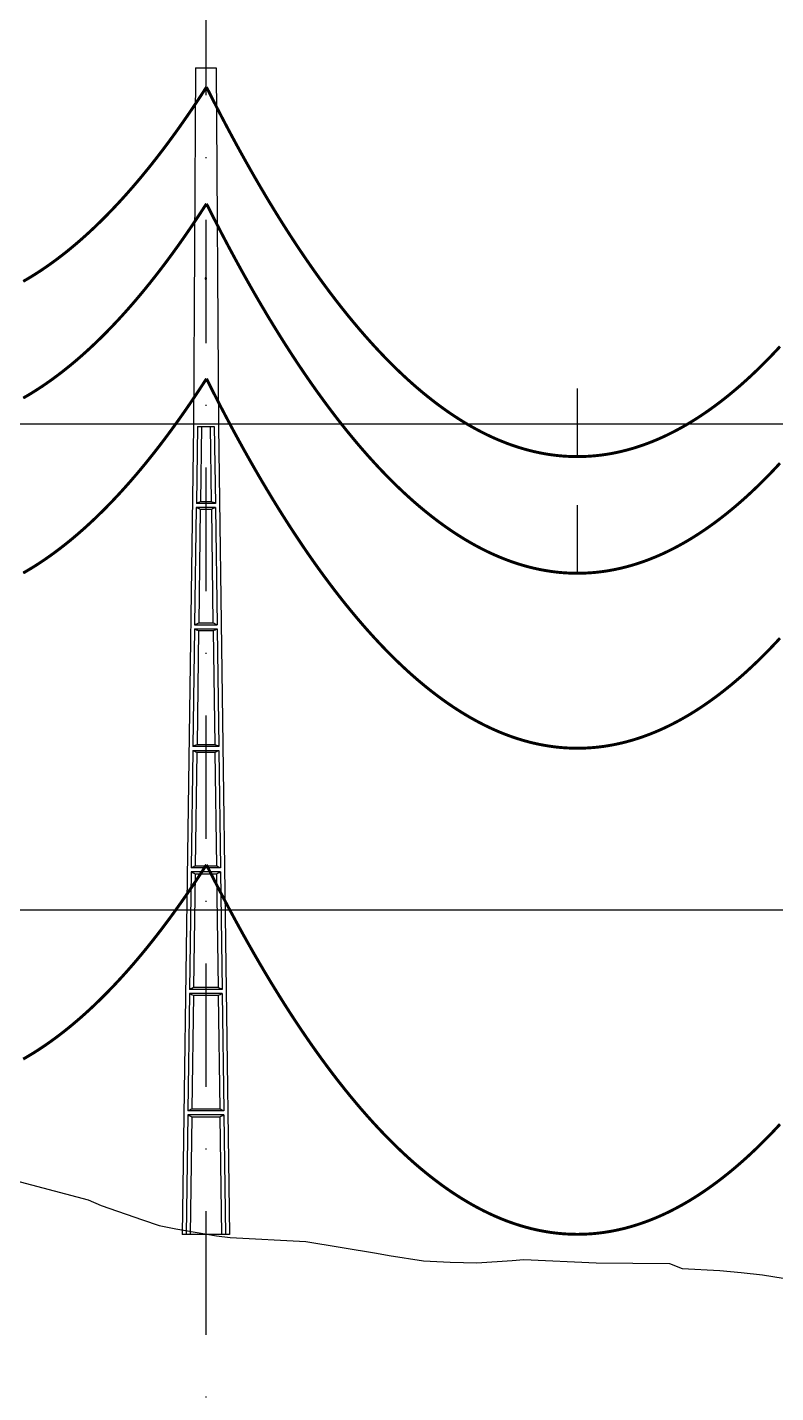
# Model space of a CAD drawing. Header units: metres. Extents: x -121 to 9872, y 3505 to 10721.
# Drawn here: x 6918.5 to 6995.5, y 6277.3 to 6417.8 of the extents above; entities that cross this region are included whole.
import ezdxf

# ---------------------------------------------------------------- set-up
doc = ezdxf.new("R2010")
doc.units = ezdxf.units.M
doc.linetypes.add('DASHDOT', pattern=[25.4, 12.7, -6.35, 0, -6.35])
doc.linetypes.add('DASHED', pattern=[0.75, 0.5, -0.25])
for name, color, linetype in [('C-ROAD-PROF', 2, 'DASHED'), ('CON-EOL- FO', 101, 'Continuous'), ('CON-EOL- PROJEÇÃO', 22, 'Continuous'), ('CON-EOL-CA ARBUTUS', 144, 'Continuous'), ('GRID', 253, 'Continuous'), ('POSTE DT', 7, 'Continuous')]:
    doc.layers.add(name, color=color, linetype=linetype)

# ---------------------------------------------------------------- blocks, each defined once
blk = doc.blocks.new('*U1')
at = {"layer": 'POSTE DT', "extrusion": (0, 1, 0)}
for p, q in [((-3.31, 378.23), (-4.05, 262)), ((-3.31, 378.23), (3.31, 378.23)), ((3.31, 378.23), (4.06, 262)), ((-4.05, 262), (-7.72, 0)), ((-4.05, 262), (-4.05, 262)), ((-2.73, 262), (-3.08, 237.05)), ((-2.73, 262), (2.75, 262)), ((-1.42, 262), (-1.77, 237.57)), ((1.43, 262), (1.77, 237.57)), ((2.75, 262), (3.1, 237.05)), ((4.06, 262), (7.72, 0)), ((-3.1, 235.74), (-3.63, 197.65)), ((3.11, 235.73), (-3.1, 235.74)), ((3.1, 237.05), (-3.08, 237.05)), ((-1.8, 235.21), (-2.32, 198.19)), ((1.8, 235.21), (2.32, 198.19)), ((3.11, 235.73), (3.65, 197.65)), ((-3.65, 196.34), (-4.19, 158.25)), ((-2.35, 195.8), (-2.87, 158.8)), ((2.35, 195.8), (2.87, 158.8)), ((3.66, 196.34), (4.2, 158.25)), ((-4.21, 156.94), (-4.74, 118.85)), ((-2.9, 156.39), (-3.42, 119.41)), ((2.91, 156.39), (3.42, 119.41)), ((4.21, 156.94), (4.75, 118.85)), ((-4.76, 117.54), (-5.29, 79.45)), ((4.77, 117.54), (-4.76, 117.54)), ((4.75, 118.85), (-4.74, 118.85)), ((-3.46, 116.98), (-3.97, 80.02)), ((3.46, 116.98), (3.98, 80.02)), ((4.77, 117.54), (5.3, 79.45)), ((-5.31, 78.14), (-5.85, 40.06)), ((5.32, 78.14), (-5.31, 78.14)), ((5.3, 79.45), (-5.29, 79.45)), ((-4.01, 77.57), (-4.53, 40.63)), ((4.01, 77.57), (4.53, 40.63)), ((5.32, 78.14), (5.85, 40.06)), ((5.85, 40.06), (-5.85, 40.06)), ((-5.86, 38.74), (-6.41, 0)), ((5.87, 38.74), (-5.86, 38.74)), ((-4.56, 38.17), (-5.1, 0)), ((4.56, 38.17), (5.1, 0)), ((5.87, 38.74), (6.41, 0)), ((-6.41, 0), (-7.72, 0)), ((-5.1, 0), (-6.41, 0)), ((5.1, 0), (-5.1, 0)), ((6.41, 0), (5.1, 0)), ((7.72, 0), (6.41, 0))]:
    blk.add_line(p, q, dxfattribs=at)
at = {"layer": 'POSTE DT', "ltscale": 3}
for points in [[(-3.65, 196.34), (3.66, 196.34)], [(-3.63, 197.65), (3.65, 197.65)], [(-4.21, 156.94), (4.21, 156.94)], [(4.2, 158.25), (-4.19, 158.25)]]:
    blk.add_lwpolyline(points, dxfattribs=at)
at = {"layer": 'POSTE DT'}
for points, knots in [([(0.25, 309.94), (0.25, 309.93), (0.25, 309.93), (0.25, 309.92), (0.25, 309.91), (0.25, 309.9), (0.25, 309.89), (0.24, 309.85), (0.22, 309.82), (0.19, 309.77), (0.16, 309.74), (0.11, 309.71), (0.08, 309.7), (0.01, 309.68), (-0.02, 309.68), (-0.08, 309.7), (-0.11, 309.71), (-0.16, 309.74), (-0.18, 309.76), (-0.21, 309.8), (-0.22, 309.82), (-0.24, 309.85), (-0.24, 309.87), (-0.25, 309.89), (-0.25, 309.9), (-0.25, 309.92), (-0.25, 309.92), (-0.25, 309.93), (-0.25, 309.94), (-0.25, 309.95), (-0.25, 309.95), (-0.25, 309.96), (-0.25, 309.97), (-0.24, 310), (-0.23, 310.02), (-0.21, 310.07), (-0.2, 310.09), (-0.15, 310.14), (-0.13, 310.15), (-0.07, 310.18), (-0.03, 310.19), (0.03, 310.19), (0.06, 310.18), (0.12, 310.16), (0.14, 310.14), (0.18, 310.11), (0.2, 310.09), (0.21, 310.06), (0.22, 310.05), (0.23, 310.04), (0.24, 310.01), (0.24, 309.99), (0.25, 309.97), (0.25, 309.96), (0.25, 309.95), (0.25, 309.94), (0.25, 309.94), (0.25, 309.94), (0.25, 309.94)], [-54.728303, -54.728303, -54.728303, -54.728303, -54.309038, -54.309038, -53.647169, -53.647169, -52.532885, -52.532885, -48.86224, -48.86224, -45.282765, -45.282765, -41.52867, -41.52867, -37.867486, -37.867486, -34.454589, -34.454589, -31.301423, -31.301423, -28.48103, -28.48103, -26.961755, -26.961755, -25.7544, -25.7544, -25.136228, -25.136228, -24.64409, -24.64409, -24.094201, -24.094201, -23.191199, -23.191199, -20.494482, -20.494482, -17.342863, -17.342863, -13.645538, -13.645538, -9.835989, -9.835989, -6.296781, -6.296781, -3.005029, -3.005029, 0, 0, 0, 1.527594, 1.527594, 3.697216, 3.697216, 4.489727, 4.489727, 5.01438, 5.01438, 5.095313, 5.095313, 5.095313, 5.095313]), ([(-3.1, 235.74), (-2.88, 235.65), (-2.67, 235.56), (-2.23, 235.39), (-2.02, 235.3), (-1.8, 235.21)], [0.055576, 0.055576, 0.055576, 0.055576, 56.767409, 56.767409, 113.50757, 113.50757, 113.50757, 113.50757]), ([(-1.77, 237.57), (-1.99, 237.49), (-2.21, 237.4), (-2.64, 237.22), (-2.86, 237.14), (-3.08, 237.05)], [0, 0, 0, 0, 56.660495, 56.660495, 113.412826, 113.412826, 113.412826, 113.412826]), ([(-1.8, 235.21), (-1.2, 235.21), (-0.6, 235.21), (0.6, 235.21), (1.2, 235.21), (1.8, 235.21)], [0, 0, 0, 0, 68.567797, 68.567797, 137.136247, 137.136247, 137.136247, 137.136247]), ([(1.77, 237.57), (1.18, 237.57), (0.59, 237.57), (-0.59, 237.57), (-1.18, 237.57), (-1.77, 237.57)], [0, 0, 0, 0, 67.306894, 67.306894, 134.614447, 134.614447, 134.614447, 134.614447]), ([(3.1, 237.05), (2.87, 237.14), (2.65, 237.23), (2.21, 237.4), (1.99, 237.49), (1.77, 237.57)], [0, 0, 0, 0, 56.738948, 56.738948, 113.38731, 113.38731, 113.38731, 113.38731]), ([(1.8, 235.21), (2.02, 235.3), (2.24, 235.38), (2.68, 235.56), (2.89, 235.65), (3.11, 235.73)], [0, 0, 0, 0, 56.845349, 56.845349, 113.599799, 113.599799, 113.599799, 113.599799]), ([(-3.65, 196.34), (-3.43, 196.25), (-3.22, 196.16), (-2.78, 195.98), (-2.57, 195.89), (-2.35, 195.8)], [0.054307, 0.054307, 0.054307, 0.054307, 63.527131, 63.527131, 127.063246, 127.063246, 127.063246, 127.063246]), ([(-2.32, 198.19), (-2.54, 198.1), (-2.76, 198.01), (-3.2, 197.83), (-3.41, 197.74), (-3.63, 197.65)], [0, 0, 0, 0, 63.412073, 63.412073, 126.777421, 126.777421, 126.777421, 126.777421]), ([(-2.35, 195.8), (-1.57, 195.8), (-0.78, 195.8), (0.79, 195.8), (1.57, 195.8), (2.35, 195.8)], [0, 0, 0, 0, 89.585713, 89.585713, 179.17191, 179.17191, 179.17191, 179.17191]), ([(2.32, 198.19), (1.55, 198.19), (0.77, 198.19), (-0.77, 198.19), (-1.55, 198.19), (-2.32, 198.19)], [0, 0, 0, 0, 88.31008, 88.31008, 176.620652, 176.620652, 176.620652, 176.620652]), ([(3.65, 197.65), (3.43, 197.74), (3.2, 197.83), (2.76, 198.01), (2.54, 198.1), (2.32, 198.19)], [0, 0, 0, 0, 63.488119, 63.488119, 126.880939, 126.880939, 126.880939, 126.880939]), ([(2.35, 195.8), (2.57, 195.89), (2.79, 195.98), (3.23, 196.16), (3.45, 196.25), (3.66, 196.34)], [0, 0, 0, 0, 63.60246, 63.60246, 127.109696, 127.109696, 127.109696, 127.109696]), ([(-4.21, 156.94), (-3.99, 156.85), (-3.77, 156.75), (-3.34, 156.57), (-3.12, 156.48), (-2.9, 156.39)], [0.053423, 0.053423, 0.053423, 0.053423, 70.429742, 70.429742, 140.90167, 140.90167, 140.90167, 140.90167]), ([(-2.87, 158.8), (-3.09, 158.71), (-3.31, 158.62), (-3.75, 158.43), (-3.97, 158.34), (-4.19, 158.25)], [0, 0, 0, 0, 70.301707, 70.301707, 140.590947, 140.590947, 140.590947, 140.590947]), ([(-2.9, 156.39), (-1.94, 156.39), (-0.97, 156.39), (0.97, 156.39), (1.94, 156.39), (2.91, 156.39)], [0, 0, 0, 0, 110.60219, 110.60219, 221.20473, 221.20473, 221.20473, 221.20473]), ([(2.87, 158.8), (1.92, 158.8), (0.96, 158.8), (-0.96, 158.8), (-1.91, 158.8), (-2.87, 158.8)], [0, 0, 0, 0, 109.314454, 109.314454, 218.629264, 218.629264, 218.629264, 218.629264]), ([(4.2, 158.25), (3.98, 158.34), (3.76, 158.44), (3.31, 158.62), (3.09, 158.71), (2.87, 158.8)], [0, 0, 0, 0, 70.379198, 70.379198, 140.659718, 140.659718, 140.659718, 140.659718]), ([(2.91, 156.39), (3.12, 156.48), (3.34, 156.57), (3.78, 156.75), (4, 156.85), (4.21, 156.94)], [0, 0, 0, 0, 70.506649, 70.506649, 140.914701, 140.914701, 140.914701, 140.914701]), ([(-4.76, 117.54), (-4.54, 117.45), (-4.32, 117.35), (-3.89, 117.17), (-3.67, 117.07), (-3.46, 116.98)], [0.052784, 0.052784, 0.052784, 0.052784, 77.438432, 77.438432, 154.950301, 154.950301, 154.950301, 154.950301]), ([(-3.42, 119.41), (-3.64, 119.32), (-3.86, 119.23), (-4.3, 119.04), (-4.52, 118.95), (-4.74, 118.85)], [0, 0, 0, 0, 77.299547, 77.299547, 154.618634, 154.618634, 154.618634, 154.618634]), ([(-3.46, 116.98), (-2.3, 116.98), (-1.15, 116.98), (1.15, 116.98), (2.31, 116.98), (3.46, 116.98)], [0, 0, 0, 0, 131.617604, 131.617604, 263.235447, 263.235447, 263.235447, 263.235447]), ([(3.42, 119.41), (2.28, 119.41), (1.14, 119.41), (-1.14, 119.41), (-2.28, 119.41), (-3.42, 119.41)], [0, 0, 0, 0, 130.319901, 130.319901, 260.640046, 260.640046, 260.640046, 260.640046]), ([(4.75, 118.85), (4.53, 118.95), (4.31, 119.04), (3.87, 119.23), (3.64, 119.32), (3.42, 119.41)], [0, 0, 0, 0, 77.381597, 77.381597, 154.66183, 154.66183, 154.66183, 154.66183]), ([(3.46, 116.98), (3.68, 117.07), (3.89, 117.17), (4.33, 117.35), (4.55, 117.45), (4.77, 117.54)], [0, 0, 0, 0, 77.520013, 77.520013, 154.938747, 154.938747, 154.938747, 154.938747]), ([(-3.97, 80.02), (-4.19, 79.93), (-4.41, 79.83), (-4.85, 79.64), (-5.07, 79.55), (-5.29, 79.45)], [0, 0, 0, 0, 84.379671, 84.379671, 168.809376, 168.809376, 168.809376, 168.809376]), ([(3.98, 80.02), (2.65, 80.02), (1.33, 80.02), (-1.32, 80.02), (-2.65, 80.02), (-3.97, 80.02)], [0, 0, 0, 0, 151.326157, 151.326157, 302.652465, 302.652465, 302.652465, 302.652465]), ([(5.3, 79.45), (5.08, 79.55), (4.86, 79.64), (4.42, 79.83), (4.2, 79.93), (3.98, 80.02)], [0, 0, 0, 0, 84.46863, 84.46863, 168.833721, 168.833721, 168.833721, 168.833721]), ([(-5.31, 78.14), (-5.09, 78.05), (-4.88, 77.95), (-4.44, 77.76), (-4.23, 77.67), (-4.01, 77.57)], [0.052308, 0.052308, 0.052308, 0.052308, 84.527725, 84.527725, 169.158824, 169.158824, 169.158824, 169.158824]), ([(-4.01, 77.57), (-2.67, 77.57), (-1.34, 77.57), (1.34, 77.57), (2.67, 77.57), (4.01, 77.57)], [0, 0, 0, 0, 152.632212, 152.632212, 305.264569, 305.264569, 305.264569, 305.264569]), ([(4.01, 77.57), (4.23, 77.67), (4.45, 77.76), (4.88, 77.95), (5.1, 78.05), (5.32, 78.14)], [0, 0, 0, 0, 84.616316, 84.616316, 169.129178, 169.129178, 169.129178, 169.129178]), ([(-4.53, 40.63), (-4.75, 40.53), (-4.97, 40.44), (-5.41, 40.25), (-5.63, 40.15), (-5.85, 40.06)], [0, 0, 0, 0, 91.523648, 91.523648, 183.126775, 183.126775, 183.126775, 183.126775]), ([(4.53, 40.63), (3.02, 40.63), (1.51, 40.63), (-1.51, 40.63), (-3.02, 40.63), (-4.53, 40.63)], [0, 0, 0, 0, 172.33304, 172.33304, 344.666151, 344.666151, 344.666151, 344.666151]), ([(5.85, 40.06), (5.63, 40.15), (5.41, 40.25), (4.97, 40.44), (4.75, 40.53), (4.53, 40.63)], [0, 0, 0, 0, 91.621326, 91.621326, 183.137324, 183.137324, 183.137324, 183.137324]), ([(-5.86, 38.74), (-5.65, 38.65), (-5.43, 38.55), (-5, 38.36), (-4.78, 38.26), (-4.56, 38.17)], [0.026524, 0.026524, 0.026524, 0.026524, 91.679563, 91.679563, 183.466041, 183.466041, 183.466041, 183.466041]), ([(-4.56, 38.17), (-3.04, 38.17), (-1.52, 38.17), (1.52, 38.17), (3.04, 38.17), (4.56, 38.17)], [0, 0, 0, 0, 173.646192, 173.646192, 347.292451, 347.292451, 347.292451, 347.292451]), ([(4.56, 38.17), (4.78, 38.26), (5, 38.36), (5.43, 38.55), (5.65, 38.65), (5.87, 38.74)], [0, 0, 0, 0, 91.776928, 91.776928, 183.448614, 183.448614, 183.448614, 183.448614])]:
    blk.add_open_spline(points, degree=3, knots=knots, dxfattribs=at)

msp = doc.modelspace()

# ---------------------------------------------------------------- linework, layer by layer
at = {"layer": 'C-ROAD-PROF', "color": 0, "linetype": 'Continuous', "lineweight": -3}
msp.add_lwpolyline([(6916.583, 6299.322), (6924.757, 6297.146), (6926.084, 6296.579), (6930.337, 6295.096), (6932.05, 6294.523), (6933.781, 6294.187), (6937.976, 6293.439), (6939.354, 6293.288), (6947.167, 6292.859), (6954.431, 6291.655), (6955.743, 6291.436), (6959.276, 6290.888), (6961.999, 6290.729), (6964.758, 6290.66), (6968.408, 6290.901), (6969.6, 6291.009), (6977.056, 6290.671), (6984.586, 6290.613), (6985.88, 6290.107), (6989.77, 6289.9), (6991.962, 6289.671), (6994.149, 6289.429), (6998.217, 6288.78)], dxfattribs=at)
at = {"layer": 'CON-EOL- FO', "const_width": 0.3}
for points in [[(6918.063, 6361.633), (6918.456, 6361.86), (6918.849, 6362.095), (6919.242, 6362.338), (6919.635, 6362.589), (6920.028, 6362.848), (6920.421, 6363.116), (6920.814, 6363.391), (6921.207, 6363.674), (6921.6, 6363.965), (6921.993, 6364.265), (6922.386, 6364.572), (6922.779, 6364.887), (6923.172, 6365.211), (6923.565, 6365.543), (6923.958, 6365.882), (6924.351, 6366.23), (6924.744, 6366.586), (6925.137, 6366.949), (6925.53, 6367.321), (6925.923, 6367.701), (6926.316, 6368.089), (6926.709, 6368.485), (6927.102, 6368.89), (6927.495, 6369.302), (6927.889, 6369.722), (6928.282, 6370.151), (6928.675, 6370.587), (6929.068, 6371.032), (6929.461, 6371.484), (6929.854, 6371.945), (6930.247, 6372.414), (6930.64, 6372.891), (6931.033, 6373.376), (6931.426, 6373.869), (6931.819, 6374.37), (6932.212, 6374.879), (6932.605, 6375.397), (6932.998, 6375.922), (6933.391, 6376.456), (6933.784, 6376.997), (6934.177, 6377.547), (6934.57, 6378.105), (6934.963, 6378.671), (6935.356, 6379.245), (6935.749, 6379.828), (6936.142, 6380.418), (6936.535, 6381.017), (6936.928, 6381.623)], [(6936.928, 6381.623), (6937.314, 6380.856), (6937.7, 6380.097), (6938.086, 6379.346), (6938.472, 6378.602), (6938.858, 6377.867), (6939.243, 6377.139), (6939.629, 6376.42), (6940.015, 6375.708), (6940.401, 6375.004), (6940.787, 6374.308), (6941.173, 6373.62), (6941.559, 6372.939), (6941.944, 6372.267), (6942.33, 6371.602), (6942.716, 6370.945), (6943.102, 6370.296), (6943.488, 6369.655), (6943.874, 6369.022), (6944.26, 6368.397), (6944.645, 6367.779), (6945.031, 6367.169), (6945.417, 6366.568), (6945.803, 6365.973), (6946.189, 6365.387), (6946.575, 6364.809), (6946.961, 6364.238), (6947.346, 6363.676), (6947.732, 6363.121), (6948.118, 6362.573), (6948.504, 6362.034), (6948.89, 6361.503), (6949.276, 6360.979), (6949.662, 6360.463), (6950.047, 6359.955), (6950.433, 6359.455), (6950.819, 6358.963), (6951.205, 6358.478), (6951.591, 6358.001), (6951.977, 6357.532), (6952.363, 6357.071), (6952.748, 6356.617), (6953.134, 6356.172), (6953.52, 6355.734), (6953.906, 6355.304), (6954.292, 6354.882), (6954.678, 6354.467), (6955.064, 6354.06), (6955.449, 6353.661), (6955.835, 6353.27), (6956.221, 6352.887), (6956.607, 6352.511), (6956.993, 6352.144), (6957.379, 6351.784), (6957.765, 6351.431), (6958.15, 6351.087), (6958.536, 6350.75), (6958.922, 6350.421), (6959.308, 6350.1), (6959.694, 6349.787), (6960.08, 6349.481), (6960.466, 6349.183), (6960.851, 6348.893), (6961.237, 6348.611), (6961.623, 6348.336), (6962.009, 6348.069), (6962.395, 6347.81), (6962.781, 6347.559), (6963.167, 6347.315), (6963.552, 6347.079), (6963.938, 6346.851), (6964.324, 6346.631), (6964.71, 6346.419), (6965.096, 6346.214), (6965.482, 6346.017), (6965.868, 6345.827), (6966.253, 6345.646), (6966.639, 6345.472), (6967.025, 6345.306), (6967.411, 6345.148), (6967.797, 6344.997), (6968.183, 6344.854), (6968.568, 6344.719), (6968.954, 6344.592), (6969.34, 6344.473), (6969.726, 6344.361), (6970.112, 6344.257), (6970.498, 6344.16), (6970.884, 6344.072), (6971.269, 6343.991), (6971.655, 6343.918), (6972.041, 6343.853), (6972.427, 6343.795), (6972.813, 6343.745), (6973.199, 6343.703), (6973.585, 6343.669), (6973.97, 6343.642), (6974.356, 6343.623), (6974.742, 6343.612), (6975.128, 6343.608), (6975.514, 6343.613), (6975.9, 6343.625), (6976.286, 6343.645), (6976.671, 6343.672), (6977.057, 6343.707), (6977.443, 6343.75), (6977.829, 6343.801), (6978.215, 6343.86), (6978.601, 6343.926), (6978.987, 6344), (6979.372, 6344.082), (6979.758, 6344.171), (6980.144, 6344.268), (6980.53, 6344.373), (6980.916, 6344.486), (6981.302, 6344.606), (6981.688, 6344.735), (6982.073, 6344.871), (6982.459, 6345.014), (6982.845, 6345.166), (6983.231, 6345.325), (6983.617, 6345.492), (6984.003, 6345.666), (6984.389, 6345.849), (6984.774, 6346.039), (6985.16, 6346.237), (6985.546, 6346.443), (6985.932, 6346.656), (6986.318, 6346.877), (6986.704, 6347.106), (6987.09, 6347.343), (6987.475, 6347.587), (6987.861, 6347.84), (6988.247, 6348.1), (6988.633, 6348.367), (6989.019, 6348.643), (6989.405, 6348.926), (6989.791, 6349.217), (6990.176, 6349.516), (6990.562, 6349.822), (6990.948, 6350.137), (6991.334, 6350.459), (6991.72, 6350.788), (6992.106, 6351.126), (6992.492, 6351.471), (6992.877, 6351.825), (6993.263, 6352.186), (6993.649, 6352.554), (6994.035, 6352.931), (6994.421, 6353.315), (6994.807, 6353.707), (6995.193, 6354.107), (6995.578, 6354.514), (6995.964, 6354.93)]]:
    msp.add_lwpolyline(points, dxfattribs=at)
at = {"layer": 'CON-EOL- PROJEÇÃO', "lineweight": 30, "const_width": 0.3}
for points in [[(6918.063, 6311.633), (6918.456, 6311.86), (6918.849, 6312.095), (6919.242, 6312.338), (6919.635, 6312.589), (6920.028, 6312.848), (6920.421, 6313.116), (6920.814, 6313.391), (6921.207, 6313.674), (6921.6, 6313.965), (6921.993, 6314.265), (6922.386, 6314.572), (6922.779, 6314.887), (6923.172, 6315.211), (6923.565, 6315.543), (6923.958, 6315.882), (6924.351, 6316.23), (6924.744, 6316.586), (6925.137, 6316.949), (6925.53, 6317.321), (6925.923, 6317.701), (6926.316, 6318.089), (6926.709, 6318.485), (6927.102, 6318.89), (6927.495, 6319.302), (6927.889, 6319.722), (6928.282, 6320.151), (6928.675, 6320.587), (6929.068, 6321.032), (6929.461, 6321.484), (6929.854, 6321.945), (6930.247, 6322.414), (6930.64, 6322.891), (6931.033, 6323.376), (6931.426, 6323.869), (6931.819, 6324.37), (6932.212, 6324.879), (6932.605, 6325.397), (6932.998, 6325.922), (6933.391, 6326.456), (6933.784, 6326.997), (6934.177, 6327.547), (6934.57, 6328.105), (6934.963, 6328.671), (6935.356, 6329.245), (6935.749, 6329.828), (6936.142, 6330.418), (6936.535, 6331.017), (6936.928, 6331.623)], [(6936.928, 6331.623), (6937.314, 6330.856), (6937.7, 6330.097), (6938.086, 6329.346), (6938.472, 6328.602), (6938.858, 6327.867), (6939.243, 6327.139), (6939.629, 6326.42), (6940.015, 6325.708), (6940.401, 6325.004), (6940.787, 6324.308), (6941.173, 6323.62), (6941.559, 6322.939), (6941.944, 6322.267), (6942.33, 6321.602), (6942.716, 6320.945), (6943.102, 6320.296), (6943.488, 6319.655), (6943.874, 6319.022), (6944.26, 6318.397), (6944.645, 6317.779), (6945.031, 6317.169), (6945.417, 6316.568), (6945.803, 6315.973), (6946.189, 6315.387), (6946.575, 6314.809), (6946.961, 6314.238), (6947.346, 6313.676), (6947.732, 6313.121), (6948.118, 6312.573), (6948.504, 6312.034), (6948.89, 6311.503), (6949.276, 6310.979), (6949.662, 6310.463), (6950.047, 6309.955), (6950.433, 6309.455), (6950.819, 6308.962), (6951.205, 6308.478), (6951.591, 6308.001), (6951.977, 6307.532), (6952.363, 6307.071), (6952.748, 6306.617), (6953.134, 6306.172), (6953.52, 6305.734), (6953.906, 6305.304), (6954.292, 6304.882), (6954.678, 6304.467), (6955.064, 6304.06), (6955.449, 6303.661), (6955.835, 6303.27), (6956.221, 6302.887), (6956.607, 6302.511), (6956.993, 6302.144), (6957.379, 6301.784), (6957.765, 6301.431), (6958.15, 6301.087), (6958.536, 6300.75), (6958.922, 6300.421), (6959.308, 6300.1), (6959.694, 6299.787), (6960.08, 6299.481), (6960.466, 6299.183), (6960.851, 6298.893), (6961.237, 6298.611), (6961.623, 6298.336), (6962.009, 6298.069), (6962.395, 6297.81), (6962.781, 6297.559), (6963.167, 6297.315), (6963.552, 6297.079), (6963.938, 6296.851), (6964.324, 6296.631), (6964.71, 6296.419), (6965.096, 6296.214), (6965.482, 6296.017), (6965.868, 6295.827), (6966.253, 6295.646), (6966.639, 6295.472), (6967.025, 6295.306), (6967.411, 6295.148), (6967.797, 6294.997), (6968.183, 6294.854), (6968.568, 6294.719), (6968.954, 6294.592), (6969.34, 6294.473), (6969.726, 6294.361), (6970.112, 6294.257), (6970.498, 6294.16), (6970.884, 6294.072), (6971.269, 6293.991), (6971.655, 6293.918), (6972.041, 6293.853), (6972.427, 6293.795), (6972.813, 6293.745), (6973.199, 6293.703), (6973.585, 6293.668), (6973.97, 6293.642), (6974.356, 6293.623), (6974.742, 6293.612), (6975.128, 6293.608), (6975.514, 6293.613), (6975.9, 6293.625), (6976.286, 6293.645), (6976.671, 6293.672), (6977.057, 6293.707), (6977.443, 6293.75), (6977.829, 6293.801), (6978.215, 6293.86), (6978.601, 6293.926), (6978.987, 6294), (6979.372, 6294.082), (6979.758, 6294.171), (6980.144, 6294.268), (6980.53, 6294.373), (6980.916, 6294.486), (6981.302, 6294.606), (6981.688, 6294.735), (6982.073, 6294.871), (6982.459, 6295.014), (6982.845, 6295.166), (6983.231, 6295.325), (6983.617, 6295.492), (6984.003, 6295.666), (6984.389, 6295.849), (6984.774, 6296.039), (6985.16, 6296.237), (6985.546, 6296.443), (6985.932, 6296.656), (6986.318, 6296.877), (6986.704, 6297.106), (6987.09, 6297.343), (6987.475, 6297.587), (6987.861, 6297.84), (6988.247, 6298.1), (6988.633, 6298.367), (6989.019, 6298.643), (6989.405, 6298.926), (6989.791, 6299.217), (6990.176, 6299.516), (6990.562, 6299.822), (6990.948, 6300.137), (6991.334, 6300.459), (6991.72, 6300.788), (6992.106, 6301.126), (6992.492, 6301.471), (6992.877, 6301.825), (6993.263, 6302.186), (6993.649, 6302.554), (6994.035, 6302.931), (6994.421, 6303.315), (6994.807, 6303.707), (6995.193, 6304.107), (6995.578, 6304.514), (6995.964, 6304.93)]]:
    msp.add_lwpolyline(points, dxfattribs=at)
at = {"layer": 'CON-EOL-CA ARBUTUS'}
for p, q in [((6975.106, 6373.608), (6975.106, 6380.608)), ((6975.106, 6361.608), (6975.106, 6368.608))]:
    msp.add_line(p, q, dxfattribs=at)
at = {"layer": 'CON-EOL-CA ARBUTUS', "const_width": 0.3}
for points in [[(6918.063, 6391.633), (6918.456, 6391.86), (6918.849, 6392.095), (6919.242, 6392.338), (6919.635, 6392.589), (6920.028, 6392.848), (6920.421, 6393.116), (6920.814, 6393.391), (6921.207, 6393.674), (6921.6, 6393.965), (6921.993, 6394.265), (6922.386, 6394.572), (6922.779, 6394.887), (6923.172, 6395.211), (6923.565, 6395.543), (6923.958, 6395.882), (6924.351, 6396.23), (6924.744, 6396.586), (6925.137, 6396.949), (6925.53, 6397.321), (6925.923, 6397.701), (6926.316, 6398.089), (6926.709, 6398.485), (6927.102, 6398.89), (6927.495, 6399.302), (6927.889, 6399.722), (6928.282, 6400.151), (6928.675, 6400.587), (6929.068, 6401.032), (6929.461, 6401.484), (6929.854, 6401.945), (6930.247, 6402.414), (6930.64, 6402.891), (6931.033, 6403.376), (6931.426, 6403.869), (6931.819, 6404.37), (6932.212, 6404.879), (6932.605, 6405.397), (6932.998, 6405.922), (6933.391, 6406.456), (6933.784, 6406.997), (6934.177, 6407.547), (6934.57, 6408.105), (6934.963, 6408.671), (6935.356, 6409.245), (6935.749, 6409.828), (6936.142, 6410.418), (6936.535, 6411.017), (6936.928, 6411.623)], [(6936.928, 6411.623), (6937.314, 6410.856), (6937.7, 6410.097), (6938.086, 6409.346), (6938.472, 6408.602), (6938.858, 6407.867), (6939.243, 6407.139), (6939.629, 6406.42), (6940.015, 6405.708), (6940.401, 6405.004), (6940.787, 6404.308), (6941.173, 6403.62), (6941.559, 6402.939), (6941.944, 6402.267), (6942.33, 6401.602), (6942.716, 6400.945), (6943.102, 6400.296), (6943.488, 6399.655), (6943.874, 6399.022), (6944.26, 6398.397), (6944.645, 6397.779), (6945.031, 6397.169), (6945.417, 6396.568), (6945.803, 6395.973), (6946.189, 6395.387), (6946.575, 6394.809), (6946.961, 6394.238), (6947.346, 6393.676), (6947.732, 6393.121), (6948.118, 6392.573), (6948.504, 6392.034), (6948.89, 6391.503), (6949.276, 6390.979), (6949.662, 6390.463), (6950.047, 6389.955), (6950.433, 6389.455), (6950.819, 6388.962), (6951.205, 6388.478), (6951.591, 6388.001), (6951.977, 6387.532), (6952.363, 6387.071), (6952.748, 6386.617), (6953.134, 6386.172), (6953.52, 6385.734), (6953.906, 6385.304), (6954.292, 6384.882), (6954.678, 6384.467), (6955.064, 6384.06), (6955.449, 6383.661), (6955.835, 6383.27), (6956.221, 6382.887), (6956.607, 6382.511), (6956.993, 6382.144), (6957.379, 6381.784), (6957.765, 6381.431), (6958.15, 6381.087), (6958.536, 6380.75), (6958.922, 6380.421), (6959.308, 6380.1), (6959.694, 6379.787), (6960.08, 6379.481), (6960.466, 6379.183), (6960.851, 6378.893), (6961.237, 6378.611), (6961.623, 6378.336), (6962.009, 6378.069), (6962.395, 6377.81), (6962.781, 6377.559), (6963.167, 6377.315), (6963.552, 6377.079), (6963.938, 6376.851), (6964.324, 6376.631), (6964.71, 6376.419), (6965.096, 6376.214), (6965.482, 6376.017), (6965.868, 6375.827), (6966.253, 6375.646), (6966.639, 6375.472), (6967.025, 6375.306), (6967.411, 6375.148), (6967.797, 6374.997), (6968.183, 6374.854), (6968.568, 6374.719), (6968.954, 6374.592), (6969.34, 6374.473), (6969.726, 6374.361), (6970.112, 6374.257), (6970.498, 6374.16), (6970.884, 6374.072), (6971.269, 6373.991), (6971.655, 6373.918), (6972.041, 6373.853), (6972.427, 6373.795), (6972.813, 6373.745), (6973.199, 6373.703), (6973.585, 6373.668), (6973.97, 6373.642), (6974.356, 6373.623), (6974.742, 6373.612), (6975.128, 6373.608), (6975.514, 6373.613), (6975.9, 6373.625), (6976.286, 6373.645), (6976.671, 6373.672), (6977.057, 6373.707), (6977.443, 6373.75), (6977.829, 6373.801), (6978.215, 6373.86), (6978.601, 6373.926), (6978.987, 6374), (6979.372, 6374.082), (6979.758, 6374.171), (6980.144, 6374.268), (6980.53, 6374.373), (6980.916, 6374.486), (6981.302, 6374.606), (6981.688, 6374.735), (6982.073, 6374.871), (6982.459, 6375.014), (6982.845, 6375.166), (6983.231, 6375.325), (6983.617, 6375.492), (6984.003, 6375.666), (6984.389, 6375.849), (6984.774, 6376.039), (6985.16, 6376.237), (6985.546, 6376.443), (6985.932, 6376.656), (6986.318, 6376.877), (6986.704, 6377.106), (6987.09, 6377.343), (6987.475, 6377.587), (6987.861, 6377.84), (6988.247, 6378.1), (6988.633, 6378.367), (6989.019, 6378.643), (6989.405, 6378.926), (6989.791, 6379.217), (6990.176, 6379.516), (6990.562, 6379.822), (6990.948, 6380.137), (6991.334, 6380.459), (6991.72, 6380.788), (6992.106, 6381.126), (6992.492, 6381.471), (6992.877, 6381.825), (6993.263, 6382.186), (6993.649, 6382.554), (6994.035, 6382.931), (6994.421, 6383.315), (6994.807, 6383.707), (6995.193, 6384.107), (6995.578, 6384.514), (6995.964, 6384.93)], [(6918.063, 6379.633), (6918.456, 6379.86), (6918.849, 6380.095), (6919.242, 6380.338), (6919.635, 6380.589), (6920.028, 6380.848), (6920.421, 6381.116), (6920.814, 6381.391), (6921.207, 6381.674), (6921.6, 6381.965), (6921.993, 6382.265), (6922.386, 6382.572), (6922.779, 6382.887), (6923.172, 6383.211), (6923.565, 6383.543), (6923.958, 6383.882), (6924.351, 6384.23), (6924.744, 6384.586), (6925.137, 6384.949), (6925.53, 6385.321), (6925.923, 6385.701), (6926.316, 6386.089), (6926.709, 6386.485), (6927.102, 6386.89), (6927.495, 6387.302), (6927.889, 6387.722), (6928.282, 6388.151), (6928.675, 6388.587), (6929.068, 6389.032), (6929.461, 6389.484), (6929.854, 6389.945), (6930.247, 6390.414), (6930.64, 6390.891), (6931.033, 6391.376), (6931.426, 6391.869), (6931.819, 6392.37), (6932.212, 6392.879), (6932.605, 6393.397), (6932.998, 6393.922), (6933.391, 6394.456), (6933.784, 6394.997), (6934.177, 6395.547), (6934.57, 6396.105), (6934.963, 6396.671), (6935.356, 6397.245), (6935.749, 6397.828), (6936.142, 6398.418), (6936.535, 6399.017), (6936.928, 6399.623)], [(6936.928, 6399.623), (6937.314, 6398.856), (6937.7, 6398.097), (6938.086, 6397.346), (6938.472, 6396.602), (6938.858, 6395.867), (6939.243, 6395.139), (6939.629, 6394.42), (6940.015, 6393.708), (6940.401, 6393.004), (6940.787, 6392.308), (6941.173, 6391.62), (6941.559, 6390.939), (6941.944, 6390.267), (6942.33, 6389.602), (6942.716, 6388.945), (6943.102, 6388.296), (6943.488, 6387.655), (6943.874, 6387.022), (6944.26, 6386.397), (6944.645, 6385.779), (6945.031, 6385.169), (6945.417, 6384.568), (6945.803, 6383.973), (6946.189, 6383.387), (6946.575, 6382.809), (6946.961, 6382.238), (6947.346, 6381.676), (6947.732, 6381.121), (6948.118, 6380.573), (6948.504, 6380.034), (6948.89, 6379.503), (6949.276, 6378.979), (6949.662, 6378.463), (6950.047, 6377.955), (6950.433, 6377.455), (6950.819, 6376.963), (6951.205, 6376.478), (6951.591, 6376.001), (6951.977, 6375.532), (6952.363, 6375.071), (6952.748, 6374.617), (6953.134, 6374.172), (6953.52, 6373.734), (6953.906, 6373.304), (6954.292, 6372.882), (6954.678, 6372.467), (6955.064, 6372.06), (6955.449, 6371.661), (6955.835, 6371.27), (6956.221, 6370.887), (6956.607, 6370.511), (6956.993, 6370.144), (6957.379, 6369.784), (6957.765, 6369.431), (6958.15, 6369.087), (6958.536, 6368.75), (6958.922, 6368.421), (6959.308, 6368.1), (6959.694, 6367.787), (6960.08, 6367.481), (6960.466, 6367.183), (6960.851, 6366.893), (6961.237, 6366.611), (6961.623, 6366.336), (6962.009, 6366.069), (6962.395, 6365.81), (6962.781, 6365.559), (6963.167, 6365.315), (6963.552, 6365.079), (6963.938, 6364.851), (6964.324, 6364.631), (6964.71, 6364.419), (6965.096, 6364.214), (6965.482, 6364.017), (6965.868, 6363.827), (6966.253, 6363.646), (6966.639, 6363.472), (6967.025, 6363.306), (6967.411, 6363.148), (6967.797, 6362.997), (6968.183, 6362.854), (6968.568, 6362.719), (6968.954, 6362.592), (6969.34, 6362.473), (6969.726, 6362.361), (6970.112, 6362.257), (6970.498, 6362.16), (6970.884, 6362.072), (6971.269, 6361.991), (6971.655, 6361.918), (6972.041, 6361.853), (6972.427, 6361.795), (6972.813, 6361.745), (6973.199, 6361.703), (6973.585, 6361.669), (6973.97, 6361.642), (6974.356, 6361.623), (6974.742, 6361.612), (6975.128, 6361.608), (6975.514, 6361.613), (6975.9, 6361.625), (6976.286, 6361.645), (6976.671, 6361.672), (6977.057, 6361.707), (6977.443, 6361.75), (6977.829, 6361.801), (6978.215, 6361.86), (6978.601, 6361.926), (6978.987, 6362), (6979.372, 6362.082), (6979.758, 6362.171), (6980.144, 6362.268), (6980.53, 6362.373), (6980.916, 6362.486), (6981.302, 6362.606), (6981.688, 6362.735), (6982.073, 6362.871), (6982.459, 6363.014), (6982.845, 6363.166), (6983.231, 6363.325), (6983.617, 6363.492), (6984.003, 6363.666), (6984.389, 6363.849), (6984.774, 6364.039), (6985.16, 6364.237), (6985.546, 6364.443), (6985.932, 6364.656), (6986.318, 6364.877), (6986.704, 6365.106), (6987.09, 6365.343), (6987.475, 6365.587), (6987.861, 6365.84), (6988.247, 6366.1), (6988.633, 6366.367), (6989.019, 6366.643), (6989.405, 6366.926), (6989.791, 6367.217), (6990.176, 6367.516), (6990.562, 6367.822), (6990.948, 6368.137), (6991.334, 6368.459), (6991.72, 6368.788), (6992.106, 6369.126), (6992.492, 6369.471), (6992.877, 6369.825), (6993.263, 6370.186), (6993.649, 6370.554), (6994.035, 6370.931), (6994.421, 6371.315), (6994.807, 6371.707), (6995.193, 6372.107), (6995.578, 6372.514), (6995.964, 6372.93)]]:
    msp.add_lwpolyline(points, dxfattribs=at)
at = {"layer": 'GRID', "linetype": 'DASHDOT'}
msp.add_line((6936.864, 7876.973), (6936.864, 5510.205), dxfattribs=at)
at = {"layer": 'GRID'}
for points in [[(-30.298, 6376.973), (7827.812, 6376.973)], [(-30.298, 6326.973), (7827.812, 6326.973)]]:
    msp.add_lwpolyline(points, dxfattribs=at)

# ---------------------------------------------------------------- block references
at = {"layer": 'POSTE DT', "xscale": 0.3172702451939489, "yscale": 0.3172702451939489, "zscale": 0.3172702451939489}
msp.add_blockref('*U1', (6936.864, 6293.592), dxfattribs=at)

doc.saveas('drawing.dxf')
